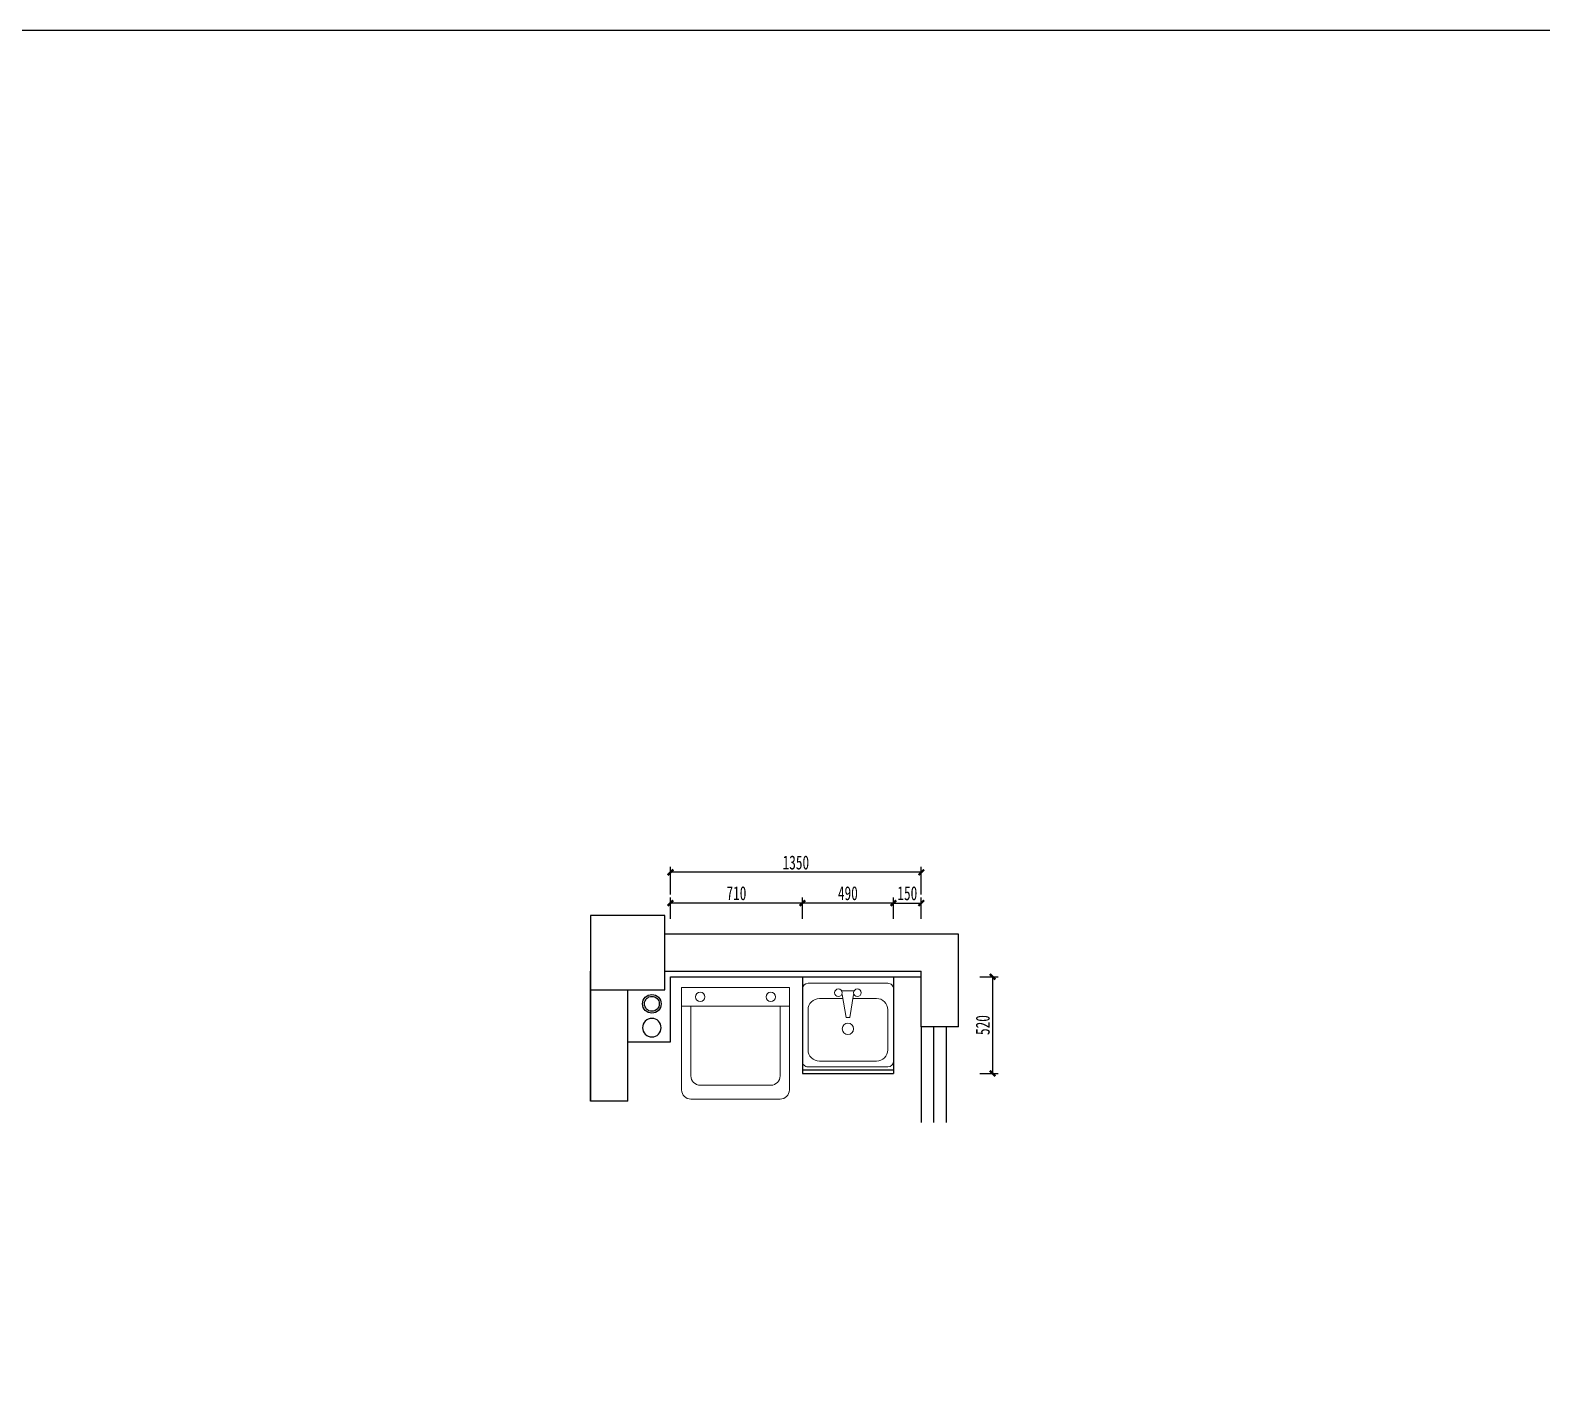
# Model space of a CAD drawing. Header units: millimetres. Extents: x 3104083 to 3173399, y -3165492 to -3044687.
# Drawn here: x 3148990 to 3157126, y -3096717 to -3089412 of the extents above; entities that cross this region are included whole.
import ezdxf

# ---------------------------------------------------------------- set-up
doc = ezdxf.new("R2010")
doc.units = ezdxf.units.MM
doc.header["$LTSCALE"] = 500
doc.header["$MEASUREMENT"] = 0
doc.header["$PDMODE"] = 2
doc.layers.get('0').update_dxf_attribs({"linetype": 'CONTINUOUS'})
doc.layers.get('DEFPOINTS').update_dxf_attribs({"linetype": 'CONTINUOUS'})
for name, color, linetype in [('D-节点尺寸', 5, 'CONTINUOUS'), ('P-完成面', 3, 'CONTINUOUS'), ('柜体', 2, 'CONTINUOUS')]:
    doc.layers.add(name, color=color, linetype=linetype)
doc.layers.add('墙体', color=6, linetype='CONTINUOUS', lineweight=25)
doc.layers.add('电器', color=85, linetype='CONTINUOUS', lineweight=15)
doc.styles.add('DIM', font='SimSun.ttf', dxfattribs={"width": 0.7})
doc.styles.add('Word-w', font='SimSun.ttf', dxfattribs={"width": 0.7})
doc.dimstyles.new('30', dxfattribs={"dimscale": 30, "dimtxt": 2.5, "dimasz": 1, "dimexe": 1, "dimexo": 1, "dimgap": 0.5, "dimtad": 1, "dimdec": 0, "dimzin": 0, "dimdsep": 46, "dimtxsty": 'DIM', "dimblk": 'ARCHTICK', "dimcen": 0, "dimclrd": 5, "dimclre": 5, "dimclrt": 35, "dimadec": 0, "dimazin": 0, "dimtfac": 0.5, "dimtdec": 0, "dimtix": 1, "dimtmove": 2, "dimatfit": 2, "dimldrblk": 'A', "dimfxl": 0, "dimtolj": 1, "dimtzin": 0, "dimlwd": -1, "dimlwe": -1, "dimarcsym": 0})

# ---------------------------------------------------------------- blocks, each defined once
blk = doc.blocks.new('M_E31EAW')
for p, q in [((419.3, 245.5), (30.7, 245.5)), ((0, 214.8), (0, -214.8)), ((143.2, 214.8), (358, 214.8)), ((450, -214.8), (450, 214.8)), ((81.8, 25.6), (81.8, 153.4)), ((419.3, 153.4), (419.3, -153.4)), ((40.9, -30.7), (40.9, 30.7)), ((184.1, 10.2), (61.4, 30.7)), ((184.1, -10.2), (184.1, 10.2)), ((61.4, -30.7), (184.1, -10.2)), ((81.8, -153.4), (81.8, -25.6)), ((358, -214.8), (143.2, -214.8)), ((30.7, -245.5), (419.3, -245.5))]:
    blk.add_line(p, q)
for centre, radius in [((51.1, 51.1), 20.5), ((245.5, 0), 30.7), ((51.1, -51.1), 20.5)]:
    blk.add_circle(centre, radius)
for centre, radius, start, end in [((30.7, 214.8), 30.7, 90, 180), ((419.3, 214.8), 30.7, 0, 90), ((143.2, 153.4), 61.4, 90, 180), ((358, 153.4), 61.4, 0, 90), ((143.2, -153.4), 61.4, 180, 270), ((358, -153.4), 61.4, 270, 0), ((30.7, -214.8), 30.7, 180, 270), ((419.3, -214.8), 30.7, 270, 0)]:
    blk.add_arc(centre, radius, start, end)
at = {"style": 'Word-w', "width": 0.8, "flags": 9}
for tag in ['XSIZE', 'YSIZE']:
    blk.add_attdef(tag, (0, 0), '', height=0.5, dxfattribs=at)
blk = doc.blocks.new('55户型阳台$0$W-pipe-1')
at = {"color": 251}
blk.add_circle((0, 0), 50, dxfattribs=at)
blk = doc.blocks.new('_ArchTick')
at = {"color": 0, "linetype": 'ByBlock', "const_width": 0.4}
blk.add_lwpolyline([(-0.5, -0.5), (0.5, 0.5)], dxfattribs=at)
blk = doc.blocks.new('*D1617')
at = {"layer": 'D-节点尺寸', "color": 5, "ltscale": 100}
for p, q in [((3153146.1, -3094194.4), (3153146.1, -3094078.9)), ((3153636.1, -3094108.9), (3153146.1, -3094108.9)), ((3153636.1, -3094194.4), (3153636.1, -3094078.9))]:
    blk.add_line(p, q, dxfattribs=at)
at = {"layer": 'DEFPOINTS', "color": 0, "ltscale": 100}
for p in [(3153146.1, -3094108.9), (3153146.1, -3094224.4), (3153636.1, -3094224.4)]:
    blk.add_point(p, dxfattribs=at)
at = {"layer": 'D-节点尺寸', "color": 5, "ltscale": 100, "xscale": 30, "yscale": 30, "zscale": 30, "rotation": 180}
blk.add_blockref('_ArchTick', (3153146.1, -3094108.9), dxfattribs=at)
at = {"layer": 'D-节点尺寸', "color": 5, "ltscale": 100, "xscale": 30, "yscale": 30, "zscale": 30}
blk.add_blockref('_ArchTick', (3153636.1, -3094108.9), dxfattribs=at)
at = {"layer": 'D-节点尺寸', "color": 35, "ltscale": 100, "insert": (3153391.1, -3094056.4), "char_height": 75, "attachment_point": 5, "style": 'DIM'}
blk.add_mtext('\\A1;490', dxfattribs=at)
blk = doc.blocks.new('A')
for p, q in [((-0.37, 0), (-2.13, 0)), ((-1.44, 1.15), (-1.09, 1.44)), ((-1.44, 1.15), (-0.37, 0)), ((-1.44, -1.15), (-0.37, 0)), ((-1.09, 1.44), (0, 0)), ((-1.09, -1.44), (0, 0)), ((-1.44, -1.15), (-1.09, -1.44))]:
    blk.add_line(p, q)
for points in [[(-1.44, 1.15), (-1.09, 1.44), (-0.37, 0), (0, 0)], [(-1.44, -1.15), (-1.09, -1.44), (-0.37, 0), (0, 0)]]:
    blk.add_solid(points)
blk = doc.blocks.new('*D1618')
at = {"layer": 'D-节点尺寸', "color": 5, "ltscale": 100}
for p, q in [((3152436.1, -3094194.4), (3152436.1, -3094078.9)), ((3153146.1, -3094108.9), (3152436.1, -3094108.9)), ((3153146.1, -3094194.4), (3153146.1, -3094078.9))]:
    blk.add_line(p, q, dxfattribs=at)
at = {"layer": 'DEFPOINTS', "color": 0, "ltscale": 100}
for p in [(3152436.1, -3094108.9), (3152436.1, -3094224.4), (3153146.1, -3094224.4)]:
    blk.add_point(p, dxfattribs=at)
at = {"layer": 'D-节点尺寸', "color": 5, "ltscale": 100, "xscale": 30, "yscale": 30, "zscale": 30, "rotation": 180}
blk.add_blockref('_ArchTick', (3152436.1, -3094108.9), dxfattribs=at)
at = {"layer": 'D-节点尺寸', "color": 5, "ltscale": 100, "xscale": 30, "yscale": 30, "zscale": 30}
blk.add_blockref('_ArchTick', (3153146.1, -3094108.9), dxfattribs=at)
at = {"layer": 'D-节点尺寸', "color": 35, "ltscale": 100, "insert": (3152791.1, -3094056.4), "char_height": 75, "attachment_point": 5, "style": 'DIM'}
blk.add_mtext('\\A1;710', dxfattribs=at)
blk = doc.blocks.new('*D1619')
at = {"layer": 'D-节点尺寸', "color": 5, "ltscale": 100}
for p, q in [((3152436.1, -3094063.5), (3152436.1, -3093913.5)), ((3153786.1, -3094063.5), (3153786.1, -3093913.5)), ((3153786.1, -3093943.5), (3152436.1, -3093943.5))]:
    blk.add_line(p, q, dxfattribs=at)
at = {"layer": 'DEFPOINTS', "color": 0, "ltscale": 100}
for p in [(3152436.1, -3093943.5), (3152436.1, -3094224.4), (3153786.1, -3094224.4)]:
    blk.add_point(p, dxfattribs=at)
at = {"layer": 'D-节点尺寸', "color": 5, "ltscale": 100, "xscale": 30, "yscale": 30, "zscale": 30, "rotation": 180}
blk.add_blockref('_ArchTick', (3152436.1, -3093943.5), dxfattribs=at)
at = {"layer": 'D-节点尺寸', "color": 5, "ltscale": 100, "xscale": 30, "yscale": 30, "zscale": 30}
blk.add_blockref('_ArchTick', (3153786.1, -3093943.5), dxfattribs=at)
at = {"layer": 'D-节点尺寸', "color": 35, "ltscale": 100, "insert": (3153111.1, -3093891), "char_height": 75, "attachment_point": 5, "style": 'DIM'}
blk.add_mtext('\\A1;1350', dxfattribs=at)
blk = doc.blocks.new('*D1620')
at = {"layer": 'D-节点尺寸', "color": 5, "ltscale": 100}
for p, q in [((3154100.8, -3094505.4), (3154200, -3094505.4)), ((3154170, -3094505.4), (3154170, -3095025.4)), ((3154100.8, -3095025.4), (3154200, -3095025.4))]:
    blk.add_line(p, q, dxfattribs=at)
at = {"layer": 'DEFPOINTS', "color": 0, "ltscale": 100}
for p in [(3154070.8, -3094505.4), (3154070.8, -3095025.4), (3154170, -3095025.4)]:
    blk.add_point(p, dxfattribs=at)
at = {"layer": 'D-节点尺寸', "color": 5, "ltscale": 100, "xscale": 30, "yscale": 30, "zscale": 30}
for p, rotation in [((3154170, -3094505.4), 90), ((3154170, -3095025.4), 270)]:
    blk.add_blockref('_ArchTick', p, dxfattribs=dict(at, rotation=rotation))
at = {"layer": 'D-节点尺寸', "color": 35, "ltscale": 100, "insert": (3154117.5, -3094765.4), "char_height": 75, "attachment_point": 5, "rotation": 90, "style": 'DIM'}
blk.add_mtext('\\A1;520', dxfattribs=at)
blk = doc.blocks.new('*D1627')
at = {"layer": 'D-节点尺寸', "color": 5, "ltscale": 100}
for p, q in [((3153636.1, -3094194.4), (3153636.1, -3094078.9)), ((3153636.1, -3094108.9), (3153786.1, -3094108.9)), ((3153786.1, -3094194.4), (3153786.1, -3094078.9))]:
    blk.add_line(p, q, dxfattribs=at)
at = {"layer": 'DEFPOINTS', "color": 0, "ltscale": 100}
for p in [(3153786.1, -3094108.9), (3153636.1, -3094224.4), (3153786.1, -3094224.4)]:
    blk.add_point(p, dxfattribs=at)
at = {"layer": 'D-节点尺寸', "color": 5, "ltscale": 100, "xscale": 30, "yscale": 30, "zscale": 30, "rotation": 180}
blk.add_blockref('_ArchTick', (3153636.1, -3094108.9), dxfattribs=at)
at = {"layer": 'D-节点尺寸', "color": 5, "ltscale": 100, "xscale": 30, "yscale": 30, "zscale": 30}
blk.add_blockref('_ArchTick', (3153786.1, -3094108.9), dxfattribs=at)
at = {"layer": 'D-节点尺寸', "color": 35, "ltscale": 100, "insert": (3153711.1, -3094056.4), "char_height": 75, "attachment_point": 5, "style": 'DIM'}
blk.add_mtext('\\A1;150', dxfattribs=at)

msp = doc.modelspace()

# ---------------------------------------------------------------- linework, layer by layer
at = {"layer": 'D-节点尺寸', "color": 251, "ltscale": 100}
msp.add_lwpolyline([(3104083.146, -3089412.111), (3173399.353, -3089412.111), (3173399.353, -3104241.752), (3104083.146, -3104241.752)], close=True, dxfattribs=at)
at = {"layer": 'P-完成面', "color": 3, "ltscale": 100}
for p, q in [((3152436.054, -3094855.032), (3152436.054, -3094505.406)), ((3152436.054, -3094505.406), (3153786.054, -3094505.406)), ((3152206.054, -3094855.032), (3152436.054, -3094855.032))]:
    msp.add_line(p, q, dxfattribs=at)
at = {"layer": '墙体'}
for p, q in [((3153986.054, -3094275.406), (3152406.054, -3094275.406)), ((3153986.054, -3094775.406), (3153986.054, -3094275.406)), ((3152006.054, -3094475.406), (3152006.054, -3095175.406)), ((3153786.054, -3094775.406), (3153786.054, -3094475.406)), ((3153986.054, -3094775.405), (3153786.054, -3094775.405)), ((3153786.054, -3094775.406), (3153786.054, -3095289.561)), ((3153852.721, -3094775.406), (3153852.721, -3095289.561)), ((3153919.387, -3094775.406), (3153919.387, -3095289.561))]:
    msp.add_line(p, q, dxfattribs=at)
for points in [[(3152406.054, -3094175.406), (3152006.054, -3094175.406), (3152006.054, -3094575.406), (3152406.054, -3094575.406), (3152406.054, -3094175.406)], [(3152006.054, -3095175.406), (3152006.054, -3094475.406)], [(3152406.054, -3094475.406), (3153786.054, -3094475.406)], [(3152206.054, -3095175.406), (3152206.054, -3094575.406)], [(3152206.054, -3095175.406), (3152006.054, -3095175.406)], [(3152206.054, -3095175.406), (3152006.054, -3095175.406)]]:
    msp.add_lwpolyline(points, dxfattribs=at)
for radius in [50, 40]:
    msp.add_circle((3152336.054, -3094651.128), radius, dxfattribs=at)
at = {"layer": '柜体'}
for p, q in [((3153146.054, -3094505.406), (3153146.054, -3095025.406)), ((3153636.054, -3094505.406), (3153636.054, -3095025.406)), ((3153146.054, -3095005.406), (3153636.054, -3095005.406)), ((3153146.054, -3095025.406), (3153636.054, -3095025.406))]:
    msp.add_line(p, q, dxfattribs=at)

# ---------------------------------------------------------------- block references
at = {"layer": '墙体', "extrusion": (2.02594e-39, 3.30872e-23, -1), "zscale": -1, "rotation": 89.99999999999993}
msp.add_blockref('55户型阳台$0$W-pipe-1', (-3152336.054, -3094779.46), dxfattribs=at)
at = {"layer": '电器', "rotation": 270.0000004002064}
msp.add_blockref('M_E31EAW', (3153391.509, -3094540.406), dxfattribs=at)

# ---------------------------------------------------------------- dimensions: what is measured, and where the dimension line sits
at = {"layer": 'D-节点尺寸', "color": 251, "ltscale": 100}
for base, p1, p2, picture, middle in [((3152436.054, -3093943.504), (3153786.054, -3094224.382), (3152436.054, -3094224.382), '*D1619', (3153111.054, -3093891.004)), ((3152436.054, -3094108.897), (3153146.054, -3094224.382), (3152436.054, -3094224.382), '*D1618', (3152791.054, -3094056.397)), ((3153146.054, -3094108.897), (3153636.054, -3094224.382), (3153146.054, -3094224.382), '*D1617', (3153391.054, -3094056.397)), ((3153786.054, -3094108.897), (3153636.054, -3094224.382), (3153786.054, -3094224.382), '*D1627', (3153711.054, -3094056.397))]:
    dim = msp.add_linear_dim(base=base, p1=p1, p2=p2, dimstyle='30', dxfattribs=at)
    dim.commit()
    dim.dimension.update_dxf_attribs({"geometry": picture, "text_midpoint": middle})
dim = msp.add_linear_dim(base=(3154169.958, -3095025.406), p1=(3154070.82, -3094505.406), p2=(3154070.82, -3095025.406), angle=90, dimstyle='30', dxfattribs=at)
dim.commit()
dim.dimension.update_dxf_attribs({"geometry": '*D1620', "text_midpoint": (3154117.458, -3094765.406)})

# ---------------------------------------------------------------- next in the draw order: wipeouts: each hides what was drawn before it
at = {"ltscale": 0.008}
msp.add_wipeout([(3153026.22, -3095164.054), (3152546.22, -3095164.054), (3152537.333, -3095163.258), (3152530.875, -3095161.641), (3152522.821, -3095158.241), (3152510.865, -3095149.409), (3152504.599, -3095141.761), (3152499.236, -3095131.157), (3152496.22, -3095114.054), (3152496.22, -3094564.054), (3153076.22, -3094564.054), (3153076.22, -3095114.054), (3153074.26, -3095127.918), (3153071.258, -3095135.77), (3153067.117, -3095142.819), (3153061.576, -3095149.409), (3153055.865, -3095154.318), (3153048.523, -3095158.804), (3153040.272, -3095162.039)], dxfattribs=at).dxf.layer = '电器'

# ---------------------------------------------------------------- next in the draw order: linework, layer by layer
at = {"layer": '电器', "ltscale": 0.008}
for p, q in [((3152496.22, -3094564.054), (3153076.22, -3094564.054)), ((3152496.22, -3095114.054), (3152496.22, -3094564.054)), ((3153076.22, -3094564.054), (3153076.22, -3095114.054)), ((3152496.22, -3094664.054), (3153076.22, -3094664.054)), ((3152546.22, -3095039.054), (3152546.22, -3094664.054)), ((3153026.22, -3094664.054), (3153026.22, -3095039.054)), ((3152976.22, -3095089.054), (3152596.22, -3095089.054)), ((3153026.22, -3095164.054), (3152546.22, -3095164.054))]:
    msp.add_line(p, q, dxfattribs=at)
for centre in [(3152596.22, -3094614.054), (3152976.22, -3094614.054)]:
    msp.add_circle(centre, 25, dxfattribs=at)
for centre, start, end in [((3152596.22, -3095039.054), 180, 270), ((3152976.22, -3095039.054), 270, 0), ((3152546.22, -3095114.054), 180, 270), ((3153026.22, -3095114.054), 270, 0)]:
    msp.add_arc(centre, 50, start, end, dxfattribs=at)

doc.saveas('drawing.dxf')
